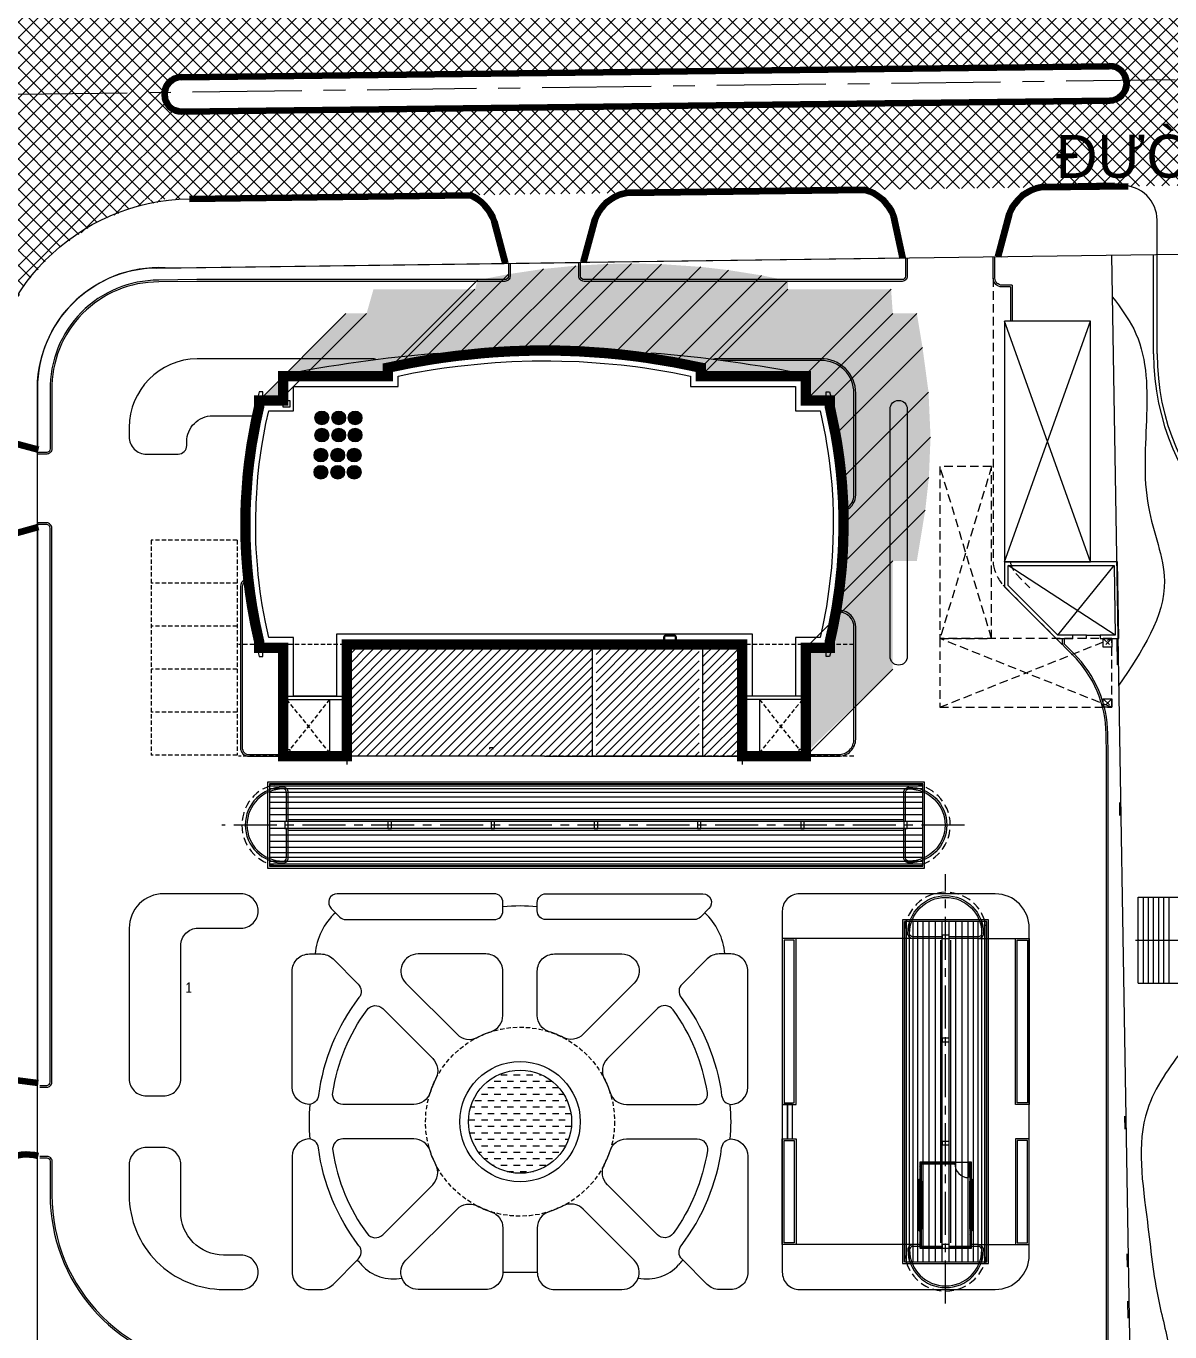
# Model space of a CAD drawing. Header units: millimetres. Extents: x 89040 to 596321, y -313033 to 2401191.
# Drawn here: x 595989.6 to 596056.1, y 1200544 to 1200620 of the extents above; entities that cross this region are included whole.
import ezdxf

# ---------------------------------------------------------------- set-up
doc = ezdxf.new("R2010")
doc.units = ezdxf.units.MM
doc.header["$MEASUREMENT"] = 0
for name, pattern in [('CENTER', [50.8, 31.75, -6.35, 6.35, -6.35]), ('CENTERX2', [4, 2.5, -0.5, 0.5, -0.5]), ('HIDDEN', [0.375, 0.25, -0.125])]:
    doc.linetypes.add(name, pattern=pattern)
doc.layers.get('0').update_dxf_attribs({"color": 251, "lineweight": 9})
for name, color, linetype, lineweight in [('1', 8, 'Continuous', 13), ('4 duong di', 11, 'Continuous', 9), ('7', 7, 'Continuous', 9), ('BONGDO', 251, 'Continuous', 9), ('CONGTRINH', 7, 'Continuous', 20), ('CONGTRINH2', 30, 'Continuous', 18), ('COT', 7, 'Continuous', 9), ('DOOR', 9, 'Continuous', 9), ('FURNITURE', 9, 'Continuous', 13), ('HATCH', 8, 'Continuous', 5), ('htuong', 9, 'Continuous', 9), ('KICHTHUOC', 2, 'Continuous', 18), ('KY HIEU', 9, 'Continuous', 9), ('KYHIEU', 1, 'Continuous', 9), ('LAYER1', 1, 'Continuous', 13), ('LEDUONG', 6, 'Continuous', 20), ('LONGDUONG', 4, 'Continuous', 90), ('MANH', 8, 'Continuous', 9), ('N-THAY', 6, 'Continuous', 9), ('NET MANH', 44, 'Continuous', 9), ('NETTHAY', 6, 'Continuous', 15), ('SONG', 140, 'Continuous', 15), ('tang cao', 7, 'Continuous', 5), ('TEXT', 7, 'Continuous', 25), ('THIETBI', 9, 'Continuous', 9), ('TREE', 114, 'Continuous', 13), ('truc', 8, 'CENTER', 9), ('TRUCG', 8, 'HIDDEN', 9), ('tuong1', 2, 'Continuous', 15), ('vachngan', 3, 'Continuous', 9)]:
    doc.layers.add(name, color=color, linetype=linetype, lineweight=lineweight)
doc.layers.add('DUONG NOI BO CONG TRINH', color=7, linetype='Continuous', lineweight=20, true_color=0x5e5e5e)
doc.styles.add('FRANKO', font='VFRANKO.TTF')
doc.styles.add('K-THUOC', font='VHELVCN.TTF')
doc.styles.add('THAO', font='VHELVCN.TTF')
doc.styles.add('VN', font='VHELVCN.TTF')
doc.dimstyles.new('HOA75', dxfattribs={"dimscale": 0, "dimtxt": 450, "dimasz": 120, "dimexe": 150, "dimexo": 0, "dimgap": 50, "dimtad": 1, "dimdec": 0, "dimrnd": 0.001, "dimzin": 13, "dimdsep": 46, "dimtxsty": 'VN', "dimblk": 'TICKA', "dimcen": 0.09, "dimclrd": 9, "dimclre": 9, "dimclrt": 7, "dimadec": 0, "dimazin": 0, "dimtfac": 1, "dimtdec": 0, "dimtix": 1, "dimtmove": 2, "dimatfit": 3, "dimldrblk": 'PL1', "dimfxl": 1, "dimtolj": 1, "dimtzin": 13, "dimarcsym": 0})
doc.dimstyles.new('SK100-M', dxfattribs={"dimscale": 100, "dimtxt": 3.6, "dimasz": 1.5, "dimexe": 3, "dimexo": 2, "dimgap": 0.5, "dimtad": 1, "dimdec": 0, "dimtxsty": 'THAO', "dimblk": 'ARCHTICK', "dimcen": 0.091, "dimdle": 3, "dimclrd": 256, "dimclre": 256, "dimclrt": 9, "dimadec": 0, "dimazin": 0, "dimtfac": 1, "dimtdec": 0, "dimtmove": 2, "dimatfit": 3, "dimfxl": 55, "dimfxlon": 1, "dimlwe": -1, "dimarcsym": 0})
pattern_1 = [(45, (27179.217, -3.7959), (-0.44194173824, 0.44194173824), []), (135, (27179.217, -3.7959), (-0.44194173824, -0.44194173824), [])]

# ---------------------------------------------------------------- blocks, each defined once
blk = doc.blocks.new('_ARCHTICK')
at = {"color": 0, "linetype": 'ByBlock', "const_width": 0.15}
blk.add_lwpolyline([(-0.5, -0.5), (0.5, 0.5)], dxfattribs=at)
blk = doc.blocks.new('PL')
at = {"layer": '1', "ltscale": 100}
blk.add_line((4.0299, 0), (-6.6714, 0), dxfattribs=at)
at = {"layer": '1', "ltscale": 100, "const_width": 1.6}
blk.add_lwpolyline([(0, 0), (-2.5668, -8.5083)], dxfattribs=at)
blk = doc.blocks.new('PL1')
at = {"layer": '4 duong di', "ltscale": 100, "xscale": 0.25, "yscale": 0.25, "zscale": 0.25}
blk.add_blockref('PL', (0, 0), dxfattribs=at)
blk = doc.blocks.new('TICKA')
at = {"color": 0}
for p, q in [((0, 2.5), (0, -2.5)), ((-2.5, 0), (2.5, 0))]:
    blk.add_line(p, q, dxfattribs=at)
at = {"color": 0, "const_width": 0.5}
blk.add_lwpolyline([(-0.70711, -0.70711), (0.70711, 0.70711)], dxfattribs=at)
at = {"color": 0, "const_width": 0.25}
for points in [[(0.58211, 0.70711, 1), (0.83211, 0.70711, 1)], [(-0.83211, -0.70711, 1), (-0.58211, -0.70711, 1)]]:
    blk.add_lwpolyline(points, format="xyb", close=True, dxfattribs=at)

msp = doc.modelspace()

# ---------------------------------------------------------------- hatches: boundary and pattern name
at = {"layer": 'BONGDO'}
h = msp.add_hatch(dxfattribs=at)
h.set_pattern_fill('ANSI35', color=256, style=0)
h.set_pattern_definition([(45, (594650.35277, 1198136.11867), (-0.176776695, 0.176776695), []), (45, (594650.52954, 1198136.11867), (-0.176776695, 0.176776695), [0.3125, -0.0625, 0, -0.0625])])
h.paths.add_polyline_path([(596003.17, 1200598.216), (596008.227, 1200603.274), (596009.427, 1200603.274), (596009.827, 1200604.674), (596015.727, 1200604.674), (596015.881, 1200605.205), (596017.679, 1200605.556), (596019.715, 1200605.861), (596021.594, 1200606.048), (596023.448, 1200606.151), (596024.827, 1200606.174), (596026.574, 1200606.138), (596028.855, 1200605.98), (596030.471, 1200605.791), (596032.397, 1200605.485), (596033.927, 1200605.174), (596033.927, 1200604.674), (596039.927, 1200604.674), (596040.027, 1200603.274), (596041.427, 1200603.274), (596041.758, 1200601.284), (596042.106, 1200598.691), (596042.223, 1200596.074), (596042.127, 1200593.735), (596041.915, 1200591.825), (596041.427, 1200588.874), (596040.027, 1200588.874), (596040.027, 1200582.574), (596034.77, 1200577.516), (596035.17, 1200584.016), (596036.37, 1200584.016), (596037.37, 1200591.016), (596036.809, 1200595.576), (596036.153, 1200598.216), (596034.97, 1200598.216), (596034.77, 1200599.616), (596028.87, 1200599.616), (596028.967, 1200600.097), (596020.145, 1200601.115), (596016.204, 1200600.964), (596010.826, 1200600.151), (596010.826, 1200599.616), (596004.77, 1200599.616), (596004.37, 1200598.216)])
at = {"layer": 'DUONG NOI BO CONG TRINH'}
h = msp.add_hatch(dxfattribs=at)
h.set_pattern_fill('NET', color=256, scale=5, angle=45, style=0)
h.set_pattern_definition(pattern_1)
h.paths.add_polyline_path([(595998.656, 1200617.011), (596052.618, 1200617.66, -1.001506), (596052.642, 1200615.66), (595998.68, 1200615.011, -1.001506)], flags=16)
h.paths.add_polyline_path([(596078.616, 1200618.011), (596120.713, 1200618.581, -1), (596120.74, 1200616.581), (596078.643, 1200616.011, -1)], flags=16)
h.paths.add_polyline_path([(596146.925, 1200618.935), (596194.751, 1200619.582, -1), (596194.778, 1200617.582), (596146.952, 1200616.935, -1)], flags=16)
edge = h.paths.add_edge_path()
edge.add_line((595975.366, 1200621.615), (595814.219, 1200619.436))
edge.add_line((595814.219, 1200619.436), (595814.219, 1200614.44))
edge.add_line((595814.219, 1200614.44), (595970.654, 1200616.632))
edge.add_arc((595970.669, 1200615.632), 1, -89.2251, 90.83071, ccw=False)
edge.add_line((595970.683, 1200614.632), (595814.219, 1200612.44))
edge.add_line((595814.219, 1200612.44), (595814.219, 1200607.435))
edge.add_line((595814.219, 1200607.435), (595974.19, 1200609.598))
edge.add_arc((595974.285, 1200602.599), 7, 0, 90.7749, ccw=False)
edge.add_line((595981.285, 1200602.599), (595981.285, 1200568.116))
edge.add_line((595981.285, 1200568.116), (595987.285, 1200568.116))
edge.add_line((595987.285, 1200568.116), (595987.285, 1200602.869))
edge.add_arc((595994.285, 1200602.869), 7, 90.7749, 180, ccw=False)
edge.add_line((595994.19, 1200609.869), (596214.85, 1200612.853))
edge.add_arc((596214.958, 1200604.854), 8, 0.7749, 90.7749, ccw=False)
edge.add_line((596222.957, 1200604.962), (596223.122, 1200592.784))
edge.add_line((596223.122, 1200592.784), (596232.209, 1200584.085))
edge.add_line((596232.209, 1200584.085), (596230.713, 1200568.116))
edge.add_line((596230.713, 1200568.116), (596235.734, 1200568.116))
edge.add_line((596235.734, 1200568.116), (596236.802, 1200579.51))
edge.add_arc((596237.798, 1200579.417), 1, -5.35326, 174.64674, ccw=False)
edge.add_line((596238.793, 1200579.323), (596237.743, 1200568.116))
edge.add_line((596237.743, 1200568.116), (596242.765, 1200568.116))
edge.add_line((596242.765, 1200568.116), (596246.715, 1200610.264))
edge.add_line((596246.715, 1200610.264), (596249.386, 1200635.205))
edge.add_arc((596209.613, 1200639.465), 40, 353.8867, 369.97261)
edge.add_line((596249.009, 1200646.392), (596246.001, 1200663.499))
edge.add_line((596246.001, 1200663.499), (596243.075, 1200681.546))
edge.add_line((596243.075, 1200681.546), (596240.952, 1200693.979))
edge.add_line((596240.952, 1200693.979), (596234.861, 1200727.436))
edge.add_line((596234.861, 1200727.436), (596233.108, 1200738.302))
edge.add_line((596233.108, 1200738.302), (596228.044, 1200738.302))
edge.add_line((596228.044, 1200738.302), (596229.933, 1200726.59))
edge.add_line((596229.933, 1200726.59), (596240.651, 1200667.717))
edge.add_arc((596239.627, 1200667.759), 1.025, 202.99818, 357.63741, ccw=False)
edge.add_line((596238.684, 1200667.359), (596227.962, 1200726.252))
edge.add_line((596227.962, 1200726.252), (596226.018, 1200738.302))
edge.add_line((596226.018, 1200738.302), (596220.953, 1200738.302))
edge.add_line((596220.953, 1200738.302), (596223.034, 1200725.406))
edge.add_line((596223.034, 1200725.406), (596234.527, 1200662.272))
edge.add_line((596234.527, 1200662.272), (596222.347, 1200650.092))
edge.add_line((596222.347, 1200650.092), (596222.578, 1200632.96))
edge.add_arc((596214.579, 1200632.851), 8, -89.2251, 0.7749, ccw=False)
edge.add_line((596214.687, 1200624.852), (596214.35, 1200624.848))
edge.add_arc((596214.269, 1200630.847), 6, 180.7749, 270.7749, ccw=False)
edge.add_line((596208.269, 1200630.766), (596207.34, 1200699.451))
edge.add_line((596207.34, 1200699.451), (596201.599, 1200738.302))
edge.add_line((596201.599, 1200738.302), (596196.544, 1200738.302))
edge.add_line((596196.544, 1200738.302), (596202.248, 1200699.71))
edge.add_arc((596192.355, 1200698.248), 10, 0.7749, 8.40676, ccw=False)
edge.add_line((596202.354, 1200698.383), (596203.243, 1200632.698))
edge.add_arc((596195.244, 1200632.59), 8, -89.39342, 0.7749, ccw=False)
edge.add_line((596195.328, 1200624.59), (596062.072, 1200622.984))
edge.add_line((596062.072, 1200622.984), (595993.4, 1200621.859))
edge.add_arc((595993.285, 1200627.858), 6, 180, 271.10139, ccw=False)
edge.add_line((595987.285, 1200627.858), (595987.285, 1200690.09))
edge.add_arc((595993.285, 1200690.09), 6, 171.2562, 180, ccw=False)
edge.add_line((595987.354, 1200691.002), (595994.629, 1200738.302))
edge.add_line((595994.629, 1200738.302), (595988.559, 1200738.302))
edge.add_line((595988.559, 1200738.302), (595981.354, 1200691.461))
edge.add_arc((595987.285, 1200690.549), 6, 171.2562, 180)
edge.add_line((595981.285, 1200690.549), (595981.285, 1200627.615))
edge.add_arc((595975.285, 1200627.615), 6, 270.7749, 360, ccw=False)
h = msp.add_hatch(dxfattribs=at)
h.set_pattern_fill('NET', color=256, scale=5, angle=45, style=0)
h.set_pattern_definition(pattern_1)
h.paths.add_polyline_path([(595987.285, 1200598.688), (595987.993, 1200601.999), (595989.56, 1200604.967), (595991.385, 1200606.97), (595993.736, 1200608.577), (595995.844, 1200609.433), (595998.003, 1200609.868), (595991.667, 1200609.877), (595987.321, 1200606.157)])
at = {"layer": 'HATCH'}
h = msp.add_hatch(dxfattribs=at)
h.set_pattern_fill('ANSI31', color=256, scale=3, style=0)
h.set_pattern_definition([(45, (595935.75825, 1200792.3514), (-0.26516504, 0.26516504), [])])
h.paths.add_polyline_path([(596010.77, 1200584.016), (596008.27, 1200584.016), (596008.27, 1200577.516), (596010.77, 1200577.516)])
h.paths.add_polyline_path([(596016.77, 1200584.016), (596010.77, 1200584.016), (596010.77, 1200577.516), (596016.77, 1200577.516)])
h.paths.add_polyline_path([(596022.57, 1200583.816), (596022.57, 1200584.016), (596016.77, 1200584.016), (596016.77, 1200577.516), (596019.77, 1200577.516), (596022.57, 1200577.516), (596022.57, 1200577.916)])
h.paths.add_polyline_path([(596028.77, 1200584.016), (596022.77, 1200584.016), (596022.77, 1200577.516), (596028.77, 1200577.516)])
h.paths.add_polyline_path([(596031.27, 1200584.016), (596028.97, 1200584.016), (596028.97, 1200583.816), (596028.97, 1200577.916), (596028.97, 1200577.516), (596031.27, 1200577.516)])
at = {"layer": 'htuong'}
h = msp.add_hatch(dxfattribs=at)
h.set_pattern_fill('ANSI31', color=256, scale=0.5, style=0)
h.set_pattern_definition([(45, (595705.165806, 1200855.042024), (-0.044194174, 0.044194174), [])])
h.paths.add_polyline_path([(596044.601, 1200553.912), (596044.433, 1200553.912), (596044.433, 1200553.812), (596044.501, 1200553.812), (596044.501, 1200552.812), (596044.601, 1200552.812)])
h.paths.add_polyline_path([(596044.601, 1200550.012), (596044.501, 1200550.012), (596044.501, 1200549.012), (596043.301, 1200549.012), (596043.301, 1200548.912), (596044.601, 1200548.912)])
h.paths.add_polyline_path([(596042.901, 1200549.012), (596041.701, 1200549.012), (596041.701, 1200550.012), (596041.601, 1200550.012), (596041.601, 1200548.912), (596042.901, 1200548.912)])
h.paths.add_polyline_path([(596043.633, 1200553.912), (596041.601, 1200553.912), (596041.601, 1200552.812), (596041.701, 1200552.812), (596041.701, 1200553.812), (596043.633, 1200553.812)])
at = {"layer": 'SONG'}
h = msp.add_hatch(dxfattribs=at)
h.set_pattern_fill('DASH', color=256, scale=3, style=0)
h.set_pattern_definition([(0, (594650.35277, 1198136.11867), (0.375, 0.375), [0.375, -0.375])])
edge = h.paths.add_edge_path()
edge.add_arc((596018.351, 1200556.264), 3, 0, 360)
at = {"layer": 'tang cao'}
h = msp.add_hatch(color=256, dxfattribs=at)
edge = h.paths.add_edge_path()
edge.add_arc((596006.822, 1200597.191), 0.399, 0, 360)
h = msp.add_hatch(color=256, dxfattribs=at)
edge = h.paths.add_edge_path()
edge.add_arc((596007.803, 1200597.191), 0.399, 0, 360)
h = msp.add_hatch(color=256, dxfattribs=at)
edge = h.paths.add_edge_path()
edge.add_arc((596008.756, 1200597.191), 0.399, 0, 360)
h = msp.add_hatch(color=256, dxfattribs=at)
edge = h.paths.add_edge_path()
edge.add_arc((596006.822, 1200596.195), 0.399, 0, 360)
h = msp.add_hatch(color=256, dxfattribs=at)
edge = h.paths.add_edge_path()
edge.add_arc((596007.803, 1200596.195), 0.399, 0, 360)
h = msp.add_hatch(color=256, dxfattribs=at)
edge = h.paths.add_edge_path()
edge.add_arc((596008.756, 1200596.195), 0.399, 0, 360)
h = msp.add_hatch(color=256, dxfattribs=at)
edge = h.paths.add_edge_path()
edge.add_arc((596006.77, 1200595.032), 0.399, 0, 360)
h = msp.add_hatch(color=256, dxfattribs=at)
edge = h.paths.add_edge_path()
edge.add_arc((596007.751, 1200595.032), 0.399, 0, 360)
h = msp.add_hatch(color=256, dxfattribs=at)
edge = h.paths.add_edge_path()
edge.add_arc((596008.704, 1200595.032), 0.399, 0, 360)
h = msp.add_hatch(color=256, dxfattribs=at)
edge = h.paths.add_edge_path()
edge.add_arc((596006.77, 1200594.037), 0.399, 0, 360)
h = msp.add_hatch(color=256, dxfattribs=at)
edge = h.paths.add_edge_path()
edge.add_arc((596007.751, 1200594.037), 0.399, 0, 360)
h = msp.add_hatch(color=256, dxfattribs=at)
edge = h.paths.add_edge_path()
edge.add_arc((596008.704, 1200594.037), 0.399, 0, 360)

# ---------------------------------------------------------------- linework, layer by layer
at = {"layer": '7'}
for p, q in [((596016.57, 1200578.016), (596016.57, 1200577.936)), ((596016.77, 1200578.016), (596016.57, 1200578.016)), ((596016.77, 1200578.016), (596016.77, 1200577.936))]:
    msp.add_line(p, q, dxfattribs=at)
at = {"layer": 'BONGDO'}
for p, q in [((596014.658, 1200600.803), (596019.715, 1200605.861)), ((596016.536, 1200600.99), (596021.594, 1200606.048)), ((596018.39, 1200601.094), (596023.448, 1200606.151)), ((596019.77, 1200601.116), (596024.827, 1200606.174)), ((596021.516, 1200601.08), (596026.574, 1200606.138)), ((596023.797, 1200600.922), (596028.855, 1200605.98)), ((596025.414, 1200600.734), (596030.471, 1200605.791)), ((596010.823, 1200600.148), (596015.881, 1200605.205)), ((596012.622, 1200600.498), (596017.679, 1200605.556)), ((596027.34, 1200600.427), (596032.397, 1200605.485)), ((596028.87, 1200600.116), (596033.927, 1200605.174)), ((596010.67, 1200599.616), (596015.727, 1200604.674)), ((596028.87, 1200599.616), (596033.927, 1200604.674)), ((596034.87, 1200599.616), (596039.927, 1200604.674)), ((596003.17, 1200598.216), (596008.227, 1200603.274)), ((596004.37, 1200598.216), (596009.427, 1200603.274)), ((596034.97, 1200598.216), (596040.027, 1200603.274)), ((596036.37, 1200598.216), (596041.427, 1200603.274)), ((596036.701, 1200596.227), (596041.758, 1200601.284)), ((596037.049, 1200593.633), (596042.106, 1200598.691)), ((596037.165, 1200591.016), (596042.223, 1200596.074)), ((596037.069, 1200588.678), (596042.127, 1200593.735)), ((596036.857, 1200586.768), (596041.915, 1200591.825)), ((596034.97, 1200583.816), (596040.027, 1200588.874)), ((596034.97, 1200577.516), (596040.027, 1200582.574))]:
    msp.add_line(p, q, dxfattribs=at)
at = {"layer": 'CONGTRINH', "const_width": 0.6}
msp.add_lwpolyline([(596008.07, 1200577.516), (596004.57, 1200577.516), (596004.57, 1200583.816), (596003.17, 1200583.816), (596003.17, 1200584.216), (596002.954, 1200585.2), (596002.767, 1200586.225), (596002.647, 1200587.014), (596002.561, 1200587.704), (596002.528, 1200588.01), (596002.493, 1200588.373), (596002.439, 1200589.069), (596002.411, 1200589.554), (596002.394, 1200589.935), (596002.377, 1200590.586), (596002.375, 1200591.262), (596002.399, 1200592.234), (596002.511, 1200593.851), (596002.59, 1200594.575), (596002.739, 1200595.638), (596002.987, 1200596.993), (596003.17, 1200597.816), (596003.17, 1200598.216), (596004.57, 1200598.216), (596004.57, 1200599.616), (596010.67, 1200599.616), (596010.67, 1200600.116), (596012.038, 1200600.397), (596013.206, 1200600.599), (596013.844, 1200600.695), (596014.658, 1200600.803), (596016.204, 1200600.964), (596016.868, 1200601.016), (596017.848, 1200601.072), (596019.035, 1200601.11), (596020.145, 1200601.115), (596020.803, 1200601.104), (596021.824, 1200601.066), (596023.301, 1200600.967), (596024.293, 1200600.872), (596025.133, 1200600.772), (596025.695, 1200600.695), (596027.34, 1200600.427), (596028.87, 1200600.116), (596028.87, 1200599.616), (596034.97, 1200599.616), (596034.97, 1200598.216), (596036.37, 1200598.216), (596036.37, 1200597.816), (596036.701, 1200596.227), (596036.774, 1200595.804), (596036.845, 1200595.348), (596036.921, 1200594.804), (596036.964, 1200594.453), (596037.021, 1200593.931), (596037.071, 1200593.366), (596037.131, 1200592.439), (596037.158, 1200591.649), (596037.163, 1200590.687), (596037.125, 1200589.472), (596037.053, 1200588.449), (596036.931, 1200587.305), (596036.758, 1200586.135), (596036.529, 1200584.926), (596036.37, 1200584.216), (596036.37, 1200583.816), (596034.97, 1200583.816), (596034.97, 1200577.516), (596031.27, 1200577.516), (596031.27, 1200584.016), (596008.27, 1200584.016), (596008.27, 1200577.516), (596008.07, 1200577.516)], dxfattribs=at)
at = {"layer": 'CONGTRINH2'}
msp.add_lwpolyline([(596007.67, 1200581.016), (596005.17, 1200581.016), (596005.17, 1200584.416), (596003.74, 1200584.416), (596003.542, 1200585.318), (596003.358, 1200586.323), (596003.242, 1200587.096), (596003.157, 1200587.773), (596003.125, 1200588.071), (596003.091, 1200588.425), (596003.037, 1200589.11), (596003.01, 1200589.584), (596002.994, 1200589.956), (596002.977, 1200590.595), (596002.975, 1200591.255), (596002.999, 1200592.206), (596003.109, 1200593.797), (596003.185, 1200594.501), (596003.331, 1200595.543), (596003.575, 1200596.874), (596003.74, 1200597.616), (596005.17, 1200597.616), (596005.17, 1200599.016), (596011.27, 1200599.016), (596011.27, 1200599.627), (596012.149, 1200599.807), (596013.302, 1200600.007), (596013.929, 1200600.101), (596014.728, 1200600.208), (596016.258, 1200600.367), (596016.908, 1200600.417), (596017.875, 1200600.473), (596019.046, 1200600.51), (596020.141, 1200600.515), (596020.787, 1200600.504), (596021.793, 1200600.467), (596023.252, 1200600.369), (596024.229, 1200600.275), (596025.057, 1200600.177), (596025.606, 1200600.102), (596027.232, 1200599.837), (596028.27, 1200599.626), (596028.27, 1200599.016), (596034.37, 1200599.016), (596034.37, 1200597.616), (596035.799, 1200597.616), (596036.111, 1200596.115), (596036.182, 1200595.706), (596036.252, 1200595.26), (596036.326, 1200594.725), (596036.368, 1200594.383), (596036.424, 1200593.872), (596036.473, 1200593.32), (596036.532, 1200592.41), (596036.559, 1200591.637), (596036.563, 1200590.695), (596036.525, 1200589.503), (596036.455, 1200588.502), (596036.335, 1200587.381), (596036.166, 1200586.235), (596035.941, 1200585.047), (596035.8, 1200584.416), (596034.37, 1200584.416), (596034.37, 1200581.016), (596031.87, 1200581.016), (596031.87, 1200584.616), (596007.67, 1200584.616)], close=True, dxfattribs=at)
at = {"layer": 'COT'}
for points in [[(596004.67, 1200573.316), (596004.87, 1200573.316), (596004.87, 1200573.716), (596004.67, 1200573.716)], [(596010.67, 1200573.316), (596010.87, 1200573.316), (596010.87, 1200573.716), (596010.67, 1200573.716)], [(596016.67, 1200573.316), (596016.87, 1200573.316), (596016.87, 1200573.716), (596016.67, 1200573.716)], [(596022.67, 1200573.316), (596022.87, 1200573.316), (596022.87, 1200573.716), (596022.67, 1200573.716)], [(596028.67, 1200573.316), (596028.87, 1200573.316), (596028.87, 1200573.716), (596028.67, 1200573.716)], [(596034.67, 1200573.316), (596034.87, 1200573.316), (596034.87, 1200573.716), (596034.67, 1200573.716)], [(596040.67, 1200573.316), (596040.87, 1200573.316), (596040.87, 1200573.716), (596040.67, 1200573.716)], [(596043.301, 1200566.912), (596043.301, 1200567.112), (596042.901, 1200567.112), (596042.901, 1200566.912)], [(596043.301, 1200560.912), (596043.301, 1200561.112), (596042.901, 1200561.112), (596042.901, 1200560.912)], [(596043.301, 1200554.912), (596043.301, 1200555.112), (596042.901, 1200555.112), (596042.901, 1200554.912)], [(596043.301, 1200548.912), (596043.301, 1200549.112), (596042.901, 1200549.112), (596042.901, 1200548.912)]]:
    msp.add_lwpolyline(points, close=True, dxfattribs=at)
at = {"layer": 'DOOR'}
for p, q in [((596051.293, 1200584.566), (596050.493, 1200584.566)), ((596051.293, 1200584.566), (596052.093, 1200584.566)), ((596043.633, 1200553.912), (596044.433, 1200553.912))]:
    msp.add_line(p, q, dxfattribs=at)
for points in [[(596051.293, 1200584.366), (596051.293, 1200584.566)], [(596051.293, 1200584.366), (596051.293, 1200584.566)], [(596040.67, 1200573.816), (596004.87, 1200573.816)], [(596004.87, 1200573.216), (596040.67, 1200573.216)], [(596042.801, 1200566.812), (596042.801, 1200549.212)], [(596043.401, 1200549.212), (596043.401, 1200566.812)], [(596043.633, 1200553.812), (596043.633, 1200553.912)], [(596044.433, 1200553.812), (596044.383, 1200553.812), (596044.383, 1200553.012)], [(596044.433, 1200553.912), (596044.433, 1200553.812), (596044.433, 1200553.012)], [(596041.701, 1200552.112), (596041.601, 1200552.112)], [(596044.501, 1200552.112), (596044.601, 1200552.112)]]:
    msp.add_lwpolyline(points, dxfattribs=at)
msp.add_lwpolyline([(596043.633, 1200553.812, 0.414214), (596044.433, 1200553.012, 0.414214)], format="xyb", dxfattribs=at)
at = {"layer": 'FURNITURE', "linetype": 'Continuous'}
msp.add_lwpolyline([(596054.149, 1200566.819), (596056.833, 1200566.819)], dxfattribs=at)
at = {"layer": 'HATCH', "linetype": 'HIDDEN', "ltscale": 2}
for p, q in [((596045.77, 1200584.366), (596042.77, 1200594.366)), ((596045.77, 1200594.366), (596042.77, 1200584.366)), ((596047.941, 1200585.962), (596050.051, 1200583.852)), ((596052.77, 1200580.366), (596042.77, 1200584.366)), ((596042.77, 1200580.366), (596052.77, 1200584.366))]:
    msp.add_line(p, q, dxfattribs=at)
at = {"layer": 'KICHTHUOC'}
msp.add_lwpolyline([(595987.285, 1200599.439), (595987.285, 1200597.937, -0.410258), (595999.122, 1200609.935), (595999.732, 1200609.944)], format="xyb", dxfattribs=at)
at = {"layer": 'KYHIEU'}
for p, q in [((596051.532, 1200588.816), (596046.532, 1200602.816)), ((596046.532, 1200588.816), (596051.532, 1200602.816))]:
    msp.add_line(p, q, dxfattribs=at)
at = {"layer": 'KYHIEU', "linetype": 'HIDDEN', "ltscale": 2}
for p, q in [((596052.27, 1200584.366), (596052.77, 1200583.866)), ((596052.77, 1200584.366), (596052.27, 1200583.866)), ((596052.27, 1200580.866), (596052.77, 1200580.366)), ((596052.77, 1200580.866), (596052.27, 1200580.366))]:
    msp.add_line(p, q, dxfattribs=at)
at = {"layer": 'KYHIEU'}
msp.add_lwpolyline([(596046.532, 1200588.816), (596051.532, 1200588.816), (596051.532, 1200602.816), (596046.532, 1200602.816)], close=True, dxfattribs=at)
at = {"layer": 'KYHIEU', "linetype": 'HIDDEN', "ltscale": 2}
for points in [[(596042.77, 1200584.366), (596045.77, 1200584.366), (596045.77, 1200594.366), (596042.77, 1200594.366)], [(596042.77, 1200580.366), (596052.77, 1200580.366), (596052.77, 1200584.366), (596042.77, 1200584.366)], [(596052.27, 1200584.366), (596052.77, 1200584.366), (596052.77, 1200583.866), (596052.27, 1200583.866)], [(596052.27, 1200580.866), (596052.77, 1200580.866), (596052.77, 1200580.366), (596052.27, 1200580.366)]]:
    msp.add_lwpolyline(points, close=True, dxfattribs=at)
at = {"layer": 'LAYER1', "const_width": 0.06}
msp.add_lwpolyline([(596054.299, 1200566.789, 1), (596054.299, 1200566.849, 1)], format="xyb", close=True, dxfattribs=at)
at = {"layer": 'LEDUONG'}
for p, q in [((596022.031, 1200606.245), (596040.611, 1200606.496)), ((595997.19, 1200605.909), (596021.77, 1200606.237)), ((595990.285, 1200598.91), (595990.285, 1200595.36)), ((595990.285, 1200591.091), (595990.285, 1200558.528)), ((596017.351, 1200547.507), (596019.351, 1200547.507))]:
    msp.add_line(p, q, dxfattribs=at)
for points in [[(596106.312, 1200453.468), (595995.756, 1200478.202, -0.351122), (595990.285, 1200485.034), (595990.285, 1200598.571, -0.456926), (595998.101, 1200605.921), (596053.876, 1200606.676), (596123.522, 1200607.618), (596127.967, 1200602.716), (596119.965, 1200531.004), (596111.746, 1200457.346), (596106.312, 1200453.468)], [(596009.964, 1200600.597, 0.100348), (596009.77, 1200600.636), (595999.566, 1200600.636, 0.410258), (595995.62, 1200596.636), (595995.62, 1200596.091, 0.414214), (595996.62, 1200595.091), (595998.47, 1200595.091, 0.414214), (595998.97, 1200595.591), (595998.97, 1200595.816, -0.414214), (596000.47, 1200597.316), (596002.846, 1200597.316)], [(595997.62, 1200557.764, 0.414214), (595998.62, 1200558.764), (595998.62, 1200566.516, -0.414214), (595999.62, 1200567.516), (596002.12, 1200567.516, 0.414214), (596003.12, 1200568.516), (596003.12, 1200568.516, 0.414214), (596002.12, 1200569.516), (595997.62, 1200569.516, 0.414214), (595995.62, 1200567.516), (595995.62, 1200558.764, 0.414214), (595996.62, 1200557.764), (595997.62, 1200557.764)], [(596047.957, 1200548.507), (596047.957, 1200567.516, 0.417749), (596045.991, 1200569.516), (596034.601, 1200569.516, 0.414214), (596033.601, 1200568.516), (596033.601, 1200547.507, 0.414214), (596034.601, 1200546.507), (596045.991, 1200546.507, 0.417749), (596047.957, 1200548.507), (596047.957, 1200548.816)], [(596008.983, 1200563.478, 0.132542), (596006.626, 1200557.787, -0.360946), (596006.07, 1200557.266, -0.395719), (596005.101, 1200558.264), (596005.101, 1200565.021, -0.414214), (596006.101, 1200566.021), (596006.765, 1200566.021, -0.198912), (596007.473, 1200565.728), (596008.932, 1200564.269, -0.376872), (596008.983, 1200563.478)], [(596027.718, 1200563.478, -0.132542), (596030.075, 1200557.787, 0.360946), (596030.632, 1200557.266, 0.395719), (596031.601, 1200558.264), (596031.601, 1200565.021, 0.414214), (596030.601, 1200566.021), (596029.936, 1200566.021, 0.198912), (596029.229, 1200565.728), (596027.769, 1200564.269, 0.376872), (596027.718, 1200563.478)], [(596008.983, 1200549.051, -0.132542), (596006.626, 1200554.742, 0.360946), (596006.07, 1200555.263, 0.395719), (596005.101, 1200554.264), (596005.101, 1200547.507, 0.414214), (596006.101, 1200546.507), (596006.765, 1200546.507, 0.198912), (596007.473, 1200546.8), (596008.932, 1200548.26, 0.376872), (596008.983, 1200549.051)], [(596027.718, 1200549.051, 0.132542), (596030.075, 1200554.742, -0.360946), (596030.632, 1200555.263, -0.395719), (596031.601, 1200554.264), (596031.601, 1200547.507, -0.414214), (596030.601, 1200546.507), (596029.936, 1200546.507, -0.198912), (596029.229, 1200546.8), (596027.769, 1200548.26, -0.376872), (596027.718, 1200549.051)], [(595996.62, 1200554.764, 0.414214), (595995.62, 1200553.764), (595995.62, 1200552.007, 0.414214), (596001.12, 1200546.507), (596002.12, 1200546.507, 0.414214), (596003.12, 1200547.507, 0.414214), (596002.12, 1200548.507), (596001.101, 1200548.507, -0.415791), (595998.62, 1200551.007), (595998.62, 1200553.764, 0.414214), (595997.62, 1200554.764), (595996.62, 1200554.764)]]:
    msp.add_lwpolyline(points, format="xyb", dxfattribs=at)
msp.add_lwpolyline([(596053.941, 1200535.509), (596052.767, 1200606.661)], dxfattribs=at)
for points in [[(596040.87, 1200583.316, -1), (596039.87, 1200583.316), (596039.87, 1200597.711, -1), (596040.87, 1200597.711)], [(596017.351, 1200569.016, 0.414214), (596016.851, 1200569.516), (596007.72, 1200569.516, 0.668179), (596007.367, 1200568.663), (596007.862, 1200568.168, 0.198912), (596008.215, 1200568.021), (596016.851, 1200568.021, 0.414214), (596017.351, 1200568.521)], [(596019.351, 1200569.016, -0.414214), (596019.851, 1200569.516), (596028.981, 1200569.516, -0.668179), (596029.335, 1200568.663), (596028.84, 1200568.168, -0.198912), (596028.486, 1200568.021), (596019.851, 1200568.021, -0.414214), (596019.351, 1200568.521)], [(596017.351, 1200565.021, 0.414214), (596016.351, 1200566.021), (596012.422, 1200566.021, 0.668179), (596011.715, 1200564.314), (596014.685, 1200561.345, 0.325305), (596015.847, 1200561.161, -0.039987), (596016.658, 1200561.498, 0.325305), (596017.351, 1200562.449)], [(596019.351, 1200565.021, -0.414214), (596020.351, 1200566.021), (596024.279, 1200566.021, -0.668179), (596024.986, 1200564.314), (596022.017, 1200561.345, -0.325305), (596020.855, 1200561.161, 0.039987), (596020.043, 1200561.498, -0.325305), (596019.351, 1200562.449)], [(596013.118, 1200557.957, -0.325305), (596012.166, 1200557.264), (596008.051, 1200557.264, -0.460108), (596007.458, 1200557.956, -0.119861), (596009.452, 1200562.77, -0.460108), (596010.361, 1200562.84), (596013.27, 1200559.93, -0.325305), (596013.454, 1200558.768, 0.039987)], [(596023.584, 1200557.957, 0.325305), (596024.535, 1200557.264), (596028.65, 1200557.264, 0.460108), (596029.243, 1200557.956, 0.119861), (596027.249, 1200562.77, 0.460108), (596026.341, 1200562.84), (596023.431, 1200559.93, 0.325305), (596023.248, 1200558.768, -0.039987)], [(596013.118, 1200554.572, 0.325305), (596012.166, 1200555.264), (596008.051, 1200555.264, 0.460108), (596007.458, 1200554.572, 0.119861), (596009.452, 1200549.759, 0.460108), (596010.361, 1200549.689), (596013.27, 1200552.598, 0.325305), (596013.454, 1200553.761, -0.039987)], [(596023.584, 1200554.572, -0.325305), (596024.535, 1200555.264), (596028.65, 1200555.264, -0.460108), (596029.243, 1200554.572, -0.119861), (596027.249, 1200549.759, -0.460108), (596026.341, 1200549.689), (596023.431, 1200552.598, -0.325305), (596023.248, 1200553.761, 0.039987)], [(596017.351, 1200547.507, -0.414214), (596016.351, 1200546.507), (596012.422, 1200546.507, -0.668179), (596011.715, 1200548.215), (596014.685, 1200551.184, -0.325305), (596015.847, 1200551.367, 0.039987), (596016.658, 1200551.031, -0.325305), (596017.351, 1200550.08)], [(596019.351, 1200547.507, 0.414214), (596020.351, 1200546.507), (596024.279, 1200546.507, 0.668179), (596024.986, 1200548.215), (596022.017, 1200551.184, 0.325305), (596020.855, 1200551.367, -0.039987), (596020.043, 1200551.031, 0.325305), (596019.351, 1200550.08)]]:
    msp.add_lwpolyline(points, format="xyb", close=True, dxfattribs=at)
for radius in [3.5, 3]:
    msp.add_circle((596018.351, 1200556.264), radius, dxfattribs=at)
for centre, radius, start, end in [((595997.285, 1200598.91), 7, 90.7749, 180), ((596018.35, 1200556.542), 12.268, 85.32002, 94.67998), ((596010.129, 1200565.686), 3.712, 132.6624, 174.81395), ((596026.572, 1200565.686), 3.712, 5.18605, 47.3376), ((596018.351, 1200556.264), 12.268, 175.29105, 184.70895), ((596018.351, 1200556.264), 12.268, 355.29105, 4.70895), ((596018.351, 1200556.264), 12.423, 220.36768, 222.05637), ((596010.983, 1200549.617), 2.5, 222.05637, 281.50936), ((596025.718, 1200549.617), 2.5, 258.49064, 317.94363), ((596018.351, 1200556.264), 12.423, 317.94363, 319.63232)]:
    msp.add_arc(centre, radius, start, end, dxfattribs=at)
at = {"layer": 'LONGDUONG'}
for p, q in [((595998.653, 1200617.011), (596052.618, 1200617.66)), ((595998.68, 1200615.011), (596052.645, 1200615.66)), ((596024.609, 1200610.28), (596038.377, 1200610.466)), ((596048.689, 1200610.606), (596053.722, 1200610.674)), ((595999.122, 1200609.935), (596015.463, 1200610.156))]:
    msp.add_line(p, q, dxfattribs=at)
for points in [[(596040.612, 1200606.492), (596040.094, 1200608.915, 0.237438), (596038.377, 1200610.466), (596024.609, 1200610.28, 0.274263), (596022.695, 1200608.725), (596022.029, 1200606.24)], [(596052.924, 1200610.694), (596048.689, 1200610.606, 0.271012), (596046.795, 1200609.051), (596046.129, 1200606.566)], [(595987.285, 1200598.06, 0.318733), (595988.867, 1200595.74), (595990.32, 1200595.35)], [(595990.32, 1200590.833), (595988.867, 1200590.443, 0.221474), (595987.285, 1200588.753), (595987.285, 1200560.91, 0.236903), (595988.957, 1200558.704), (595990.32, 1200558.523)]]:
    msp.add_lwpolyline(points, format="xyb", dxfattribs=at)
msp.add_lwpolyline([(596017.512, 1200606.18), (596016.863, 1200608.601)], dxfattribs=at)
for centre, radius, start, end in [((596052.632, 1200616.66), 1, 270.7749, 90.7749), ((595998.666, 1200616.011), 1, 90.7749, 270.7749), ((596014.327, 1200607.726), 2.683, 19.03862, 66.50844), ((595989.676, 1200551.782), 2.565, 75.44699, 158.79513)]:
    msp.add_arc(centre, radius, start, end, dxfattribs=at)
at = {"layer": 'N-THAY', "color": 9}
for p, q in [((596041.77, 1200575.916), (596003.77, 1200575.916)), ((596041.77, 1200575.884), (596003.77, 1200575.884)), ((596041.77, 1200575.786), (596003.77, 1200575.786)), ((596041.77, 1200575.627), (596003.77, 1200575.627)), ((596041.77, 1200575.41), (596003.77, 1200575.41)), ((596041.77, 1200575.142), (596003.77, 1200575.142)), ((596041.77, 1200574.829), (596003.77, 1200574.829)), ((596041.77, 1200574.48), (596003.77, 1200574.48)), ((596041.77, 1200574.105), (596003.77, 1200574.105)), ((596041.77, 1200573.714), (596003.77, 1200573.714)), ((596041.77, 1200573.318), (596003.77, 1200573.318)), ((596041.77, 1200572.927), (596003.77, 1200572.927)), ((596041.77, 1200572.552), (596003.77, 1200572.552)), ((596041.77, 1200572.204), (596003.77, 1200572.204)), ((596041.77, 1200571.891), (596003.77, 1200571.891)), ((596041.77, 1200571.622), (596003.77, 1200571.622)), ((596041.77, 1200571.405), (596003.77, 1200571.405)), ((596041.77, 1200571.246), (596003.77, 1200571.246)), ((596041.77, 1200571.149), (596003.77, 1200571.149)), ((596041.77, 1200571.116), (596003.77, 1200571.116)), ((596040.701, 1200548.112), (596040.701, 1200567.912)), ((596040.733, 1200548.112), (596040.733, 1200567.912)), ((596040.831, 1200548.112), (596040.831, 1200567.912)), ((596040.99, 1200548.112), (596040.99, 1200567.912)), ((596041.207, 1200548.112), (596041.207, 1200567.912)), ((596041.475, 1200548.112), (596041.475, 1200567.912)), ((596041.788, 1200548.112), (596041.788, 1200567.912)), ((596042.137, 1200548.112), (596042.137, 1200567.912)), ((596042.512, 1200548.112), (596042.512, 1200567.912)), ((596042.903, 1200548.112), (596042.903, 1200567.912)), ((596043.299, 1200548.112), (596043.299, 1200567.912)), ((596043.69, 1200548.112), (596043.69, 1200567.912)), ((596044.065, 1200548.112), (596044.065, 1200567.912)), ((596044.414, 1200548.112), (596044.414, 1200567.912)), ((596044.726, 1200548.112), (596044.726, 1200567.912)), ((596044.995, 1200548.112), (596044.995, 1200567.912)), ((596045.212, 1200548.112), (596045.212, 1200567.912)), ((596045.371, 1200548.112), (596045.371, 1200567.912)), ((596045.468, 1200548.112), (596045.468, 1200567.912)), ((596045.501, 1200548.112), (596045.501, 1200567.912))]:
    msp.add_line(p, q, dxfattribs=at)
at = {"layer": 'N-THAY', "linetype": 'HIDDEN', "ltscale": 2}
for points in [[(596045.87, 1200605.316), (596045.87, 1200588.682, 0.133758), (596046.44, 1200587.463), (596047.294, 1200586.609)], [(596046.87, 1200588.816), (596046.87, 1200588.779, 0.115621), (596047.18, 1200588.137), (596048.001, 1200587.316)]]:
    msp.add_lwpolyline(points, format="xyb", dxfattribs=at)
at = {"layer": 'N-THAY', "color": 7}
for points in [[(596037.359, 1200591.844, 0.271411), (596037.87, 1200592.716), (596037.87, 1200598.636, 0.417867), (596035.84, 1200600.636), (596029.77, 1200600.636, 0.100348), (596029.575, 1200600.597)], [(596037.355, 1200591.959, 0.255662), (596037.77, 1200592.716), (596037.77, 1200598.636, 0.417953), (596035.84, 1200600.536), (596030.041, 1200600.536)], [(596002.344, 1200587.802, 0.27037), (596002.09, 1200587.367), (596002.09, 1200578.016, 0.414214), (596002.59, 1200577.516), (596004.57, 1200577.516)], [(596002.356, 1200587.692, 0.241148), (596002.19, 1200587.367), (596002.19, 1200578.016, 0.414214), (596002.59, 1200577.616), (596004.57, 1200577.616)], [(596034.97, 1200577.516), (596036.87, 1200577.516, 0.414214), (596037.87, 1200578.516), (596037.87, 1200585.016, 0.39227), (596036.945, 1200586.014, 0.39227)], [(596034.97, 1200577.616), (596036.87, 1200577.616, 0.414214), (596037.77, 1200578.516), (596037.77, 1200585.016, 0.39535), (596036.928, 1200585.915, 0.39535)]]:
    msp.add_lwpolyline(points, format="xyb", dxfattribs=at)
at = {"layer": 'N-THAY'}
for points in [[(596004.87, 1200573.716), (596004.87, 1200575.416, 0.414214), (596004.57, 1200575.716), (596004.57, 1200575.716, 1), (596004.57, 1200571.316), (596004.57, 1200571.316, 0.414214), (596004.87, 1200571.616), (596004.87, 1200573.316)], [(596004.77, 1200573.716), (596004.77, 1200575.416, 0.414214), (596004.57, 1200575.616, 1), (596004.57, 1200571.416, 0.414214), (596004.77, 1200571.616), (596004.77, 1200573.316)], [(596040.67, 1200573.716), (596040.67, 1200575.416, -0.414214), (596040.97, 1200575.716), (596040.97, 1200575.716, -1), (596040.97, 1200571.316), (596040.97, 1200571.316, -0.414214), (596040.67, 1200571.616), (596040.67, 1200573.316)], [(596040.77, 1200573.716), (596040.77, 1200575.416, -0.414214), (596040.97, 1200575.616, -1), (596040.97, 1200571.416, -0.414214), (596040.77, 1200571.616), (596040.77, 1200573.316)], [(596042.901, 1200566.912), (596041.201, 1200566.912, -0.414214), (596040.901, 1200567.212), (596040.901, 1200567.212, -1), (596045.301, 1200567.212), (596045.301, 1200567.212, -0.414214), (596045.001, 1200566.912), (596043.301, 1200566.912)], [(596042.901, 1200567.012), (596041.201, 1200567.012, -0.414214), (596041.001, 1200567.212, -1), (596045.201, 1200567.212, -0.414214), (596045.001, 1200567.012), (596043.301, 1200567.012)], [(596041.601, 1200549.112), (596041.201, 1200549.112, 0.414214), (596040.901, 1200548.812), (596040.901, 1200548.812, 1), (596045.301, 1200548.812), (596045.301, 1200548.812, 0.414214), (596045.001, 1200549.112), (596044.601, 1200549.112)], [(596041.601, 1200549.012), (596041.201, 1200549.012, 0.414214), (596041.001, 1200548.812, 1), (596045.201, 1200548.812, 0.414214), (596045.001, 1200549.012), (596044.601, 1200549.012)]]:
    msp.add_lwpolyline(points, format="xyb", dxfattribs=at)
for points in [[(596003.67, 1200571.016), (596041.87, 1200571.016), (596041.87, 1200576.016), (596003.67, 1200576.016)], [(596003.77, 1200571.116), (596041.77, 1200571.116), (596041.77, 1200575.916), (596003.77, 1200575.916)], [(596040.601, 1200568.012), (596040.601, 1200548.012), (596045.601, 1200548.012), (596045.601, 1200568.012)], [(596040.701, 1200567.912), (596040.701, 1200548.112), (596045.501, 1200548.112), (596045.501, 1200567.912)], [(596041.701, 1200550.012), (596041.601, 1200550.012), (596041.601, 1200552.812), (596041.701, 1200552.812)], [(596044.501, 1200552.812), (596044.601, 1200552.812), (596044.601, 1200550.012), (596044.501, 1200550.012)]]:
    msp.add_lwpolyline(points, close=True, dxfattribs=at)
for points in [[(596041.601, 1200549.912), (596041.551, 1200549.912), (596041.551, 1200552.912), (596041.601, 1200552.912)], [(596041.651, 1200550.012), (596041.651, 1200552.812)], [(596044.551, 1200552.812), (596044.551, 1200550.012)], [(596044.601, 1200552.912), (596044.651, 1200552.912), (596044.651, 1200549.912), (596044.601, 1200549.912)], [(596041.701, 1200551.412), (596041.601, 1200551.412)], [(596044.501, 1200551.412), (596044.601, 1200551.412)], [(596041.701, 1200550.712), (596041.601, 1200550.712)], [(596044.501, 1200550.712), (596044.601, 1200550.712)]]:
    msp.add_lwpolyline(points, dxfattribs=at)
at = {"layer": 'NET MANH'}
for p, q in [((596055.199, 1200600.919), (596055.199, 1200606.695)), ((596055.399, 1200600.919), (596055.399, 1200606.727)), ((596054.299, 1200564.319), (596054.299, 1200569.319)), ((596054.299, 1200569.319), (596056.999, 1200569.319)), ((596054.599, 1200564.319), (596054.599, 1200569.319)), ((596054.899, 1200564.319), (596054.899, 1200569.319)), ((596055.199, 1200564.319), (596055.199, 1200569.319)), ((596055.499, 1200564.319), (596055.499, 1200569.319)), ((596055.799, 1200564.319), (596055.799, 1200569.319)), ((596056.099, 1200564.319), (596056.099, 1200569.319)), ((596054.299, 1200564.319), (596056.999, 1200564.319))]:
    msp.add_line(p, q, dxfattribs=at)
msp.add_lwpolyline([(596055.399, 1200606.727), (596055.399, 1200608.7, 0.41818), (596053.372, 1200610.7), (596052.924, 1200610.694)], format="xyb", dxfattribs=at)
for radius in [14.2, 14]:
    msp.add_arc((596069.399, 1200600.919), radius, 180, 270, dxfattribs=at)
at = {"layer": 'NETTHAY'}
for p, q in [((596010.67, 1200600.116), (596010.67, 1200599.616)), ((596028.87, 1200600.116), (596028.87, 1200599.616)), ((596004.57, 1200583.816), (596004.57, 1200577.916)), ((596034.97, 1200583.816), (596034.97, 1200577.916)), ((596004.77, 1200581.016), (596008.07, 1200581.016)), ((596004.77, 1200580.816), (596008.07, 1200580.816)), ((596007.27, 1200580.816), (596007.27, 1200577.716)), ((596034.77, 1200581.016), (596031.47, 1200581.016)), ((596034.77, 1200580.816), (596031.47, 1200580.816)), ((596032.27, 1200580.816), (596032.27, 1200577.716)), ((596034.57, 1200577.516), (596034.97, 1200577.916)), ((596004.97, 1200577.516), (596008.07, 1200577.516)), ((596019.77, 1200577.516), (596008.07, 1200577.516)), ((596019.77, 1200577.516), (596031.47, 1200577.516)), ((596034.57, 1200577.516), (596031.47, 1200577.516)), ((596041.201, 1200566.912), (596033.601, 1200566.912)), ((596045.001, 1200566.912), (596047.957, 1200566.912)), ((596041.201, 1200549.112), (596033.601, 1200549.112)), ((596045.001, 1200549.112), (596047.957, 1200549.112))]:
    msp.add_line(p, q, dxfattribs=at)
at = {"layer": 'NETTHAY', "linetype": 'HIDDEN'}
for p, q in [((595996.89, 1200590.091), (595996.89, 1200577.589)), ((596001.89, 1200590.091), (595996.89, 1200590.091)), ((596001.89, 1200590.091), (596001.89, 1200577.589)), ((596001.89, 1200587.589), (595996.89, 1200587.589)), ((596001.89, 1200585.089), (595996.89, 1200585.089)), ((596001.89, 1200582.589), (595996.89, 1200582.589)), ((596001.89, 1200580.089), (595996.89, 1200580.089)), ((596001.89, 1200577.589), (595996.89, 1200577.589))]:
    msp.add_line(p, q, dxfattribs=at)
at = {"layer": 'NETTHAY', "color": 8, "linetype": 'CENTERX2'}
for p, q in [((596044.198, 1200573.516), (596001.012, 1200573.516)), ((596043.101, 1200545.684), (596043.101, 1200570.669))]:
    msp.add_line(p, q, dxfattribs=at)
at = {"layer": 'NETTHAY'}
for points in [[(596040.87, 1200606.5), (596040.87, 1200605.436, -0.414214), (596040.57, 1200605.136), (596022.07, 1200605.136, -0.414214), (596021.77, 1200605.436), (596021.77, 1200606.241)], [(596040.77, 1200606.498), (596040.77, 1200605.436, -0.414214), (596040.57, 1200605.236), (596022.07, 1200605.236, -0.414214), (596021.87, 1200605.436), (596021.87, 1200606.243)], [(596046.87, 1200604.816), (596046.37, 1200604.816, -0.414214), (596045.87, 1200605.316), (596045.87, 1200606.567)], [(596046.97, 1200604.916), (596046.37, 1200604.916, -0.414214), (596045.97, 1200605.316), (596045.97, 1200606.569)], [(596017.77, 1200606.184), (596017.77, 1200605.436, -0.414214), (596017.47, 1200605.136), (595999.551, 1200605.136), (595997.335, 1200605.106, 0.419406), (595991.12, 1200598.807), (595991.12, 1200595.391, -0.414214), (595990.82, 1200595.091), (595990.82, 1200595.091), (595990.285, 1200595.091)], [(596017.67, 1200606.182), (596017.67, 1200605.436, -0.414214), (596017.47, 1200605.236), (595999.55, 1200605.236), (595997.334, 1200605.206, 0.419332), (595991.02, 1200598.806), (595991.02, 1200595.391, -0.414214), (595990.82, 1200595.191), (595990.285, 1200595.191)], [(596010.67, 1200600.116, -0.109887), (596028.87, 1200600.116, -0.108044)], [(596004.37, 1200598.216), (596004.37, 1200599.678, -0.029857), (596013.571, 1200600.969), (596013.844, 1200600.695)], [(596035.17, 1200598.216), (596035.17, 1200599.678, 0.029857), (596025.969, 1200600.969), (596025.695, 1200600.695)], [(596003.386, 1200598.216), (596003.386, 1200598.716), (596003.186, 1200598.716, 0.132047), (596003.186, 1200583.316), (596003.386, 1200583.316), (596003.386, 1200583.816)], [(596036.153, 1200598.216), (596036.153, 1200598.716), (596036.353, 1200598.716, -0.132047), (596036.353, 1200583.316), (596036.153, 1200583.316), (596036.153, 1200583.816)], [(596003.17, 1200597.816, 0.116991), (596003.17, 1200584.216, 0.116991)], [(596036.37, 1200597.816, -0.116991), (596036.37, 1200584.216, -0.116991)], [(595990.42, 1200558.264), (595990.82, 1200558.264, 0.414214), (595991.12, 1200558.564), (595991.12, 1200590.791, 0.414214), (595990.82, 1200591.091), (595990.285, 1200591.091)], [(595990.42, 1200558.364), (595990.82, 1200558.364, 0.414214), (595991.02, 1200558.564), (595991.02, 1200590.791, 0.414214), (595990.82, 1200590.991), (595990.285, 1200590.991)], [(596026.72, 1200584.216), (596026.72, 1200584.466, -0.414214), (596026.82, 1200584.566), (596027.32, 1200584.566, -0.414214), (596027.42, 1200584.466), (596027.42, 1200584.216)], [(596026.77, 1200584.216), (596026.77, 1200584.466, -0.414214), (596026.82, 1200584.516), (596027.32, 1200584.516, -0.414214), (596027.37, 1200584.466), (596027.37, 1200584.216)], [(596033.437, 1200538.167), (596049.457, 1200538.167, 0.414214), (596052.457, 1200541.167), (596052.457, 1200577.573), (596052.437, 1200578.813, 0.194626), (596050.485, 1200583.418), (596049.978, 1200583.925, -0.198912), (596049.905, 1200584.102), (596049.905, 1200584.366)], [(596033.457, 1200538.067), (596049.557, 1200538.067, 0.414214), (596052.557, 1200541.067), (596052.557, 1200577.574), (596052.537, 1200578.814, 0.194627), (596050.556, 1200583.488), (596050.049, 1200583.996, -0.198912), (596050.005, 1200584.102), (596050.005, 1200584.366)], [(595990.42, 1200554.264), (595990.82, 1200554.264, -0.414214), (595991.12, 1200553.964), (595991.12, 1200552.007, 0.414214), (596001.12, 1200542.007), (596027.548, 1200542.007, -0.198912), (596028.962, 1200541.422), (596031.924, 1200538.46, 0.055902), (596032.098, 1200538.321, 0.055902)], [(595990.42, 1200554.164), (595990.82, 1200554.164, -0.414214), (595991.02, 1200553.964), (595991.02, 1200552.007, 0.373092), (595999.687, 1200542.01, 0.373092)]]:
    msp.add_lwpolyline(points, format="xyb", dxfattribs=at)
for points in [[(596046.97, 1200604.916), (596046.97, 1200602.816)], [(596046.87, 1200604.816), (596046.87, 1200602.816)], [(596004.57, 1200598.216), (596004.57, 1200599.616), (596004.77, 1200599.616)], [(596010.67, 1200599.616), (596004.77, 1200599.616)], [(596028.87, 1200599.616), (596034.77, 1200599.616)], [(596034.97, 1200598.216), (596034.97, 1200599.616), (596034.77, 1200599.616)], [(596053.095, 1200582.825), (596053.07, 1200584.366)], [(596053.24, 1200574.078), (596053.227, 1200574.826)], [(596053.541, 1200555.83), (596053.529, 1200556.58)], [(596053.673, 1200547.832), (596053.661, 1200548.581)], [(596053.723, 1200544.832), (596053.706, 1200545.832)]]:
    msp.add_lwpolyline(points, dxfattribs=at)
for points in [[(596004.57, 1200598.216), (596004.97, 1200598.216), (596004.97, 1200597.816), (596004.57, 1200597.816)], [(596004.57, 1200598.216), (596004.77, 1200598.216), (596004.77, 1200598.016), (596004.57, 1200598.016)], [(596003.37, 1200584.216), (596003.17, 1200584.216), (596003.17, 1200584.016), (596003.37, 1200584.016)], [(596004.57, 1200584.016), (596004.77, 1200584.016), (596004.77, 1200583.816), (596004.57, 1200583.816)], [(596022.57, 1200583.816), (596022.57, 1200584.216), (596022.97, 1200584.216), (596028.57, 1200584.216), (596028.97, 1200584.216), (596028.97, 1200583.816), (596028.97, 1200577.916), (596028.97, 1200577.516), (596028.57, 1200577.516), (596022.57, 1200577.516), (596022.57, 1200577.916)], [(596004.57, 1200577.916), (596004.97, 1200577.916), (596004.97, 1200577.516), (596004.57, 1200577.516)], [(596004.57, 1200577.916), (596004.97, 1200577.916), (596004.97, 1200577.516), (596004.57, 1200577.516)], [(596034.97, 1200577.916), (596034.57, 1200577.916), (596034.57, 1200577.516), (596034.97, 1200577.516)], [(596034.97, 1200577.916), (596034.57, 1200577.916), (596034.57, 1200577.516), (596034.97, 1200577.516)], [(596034.97, 1200577.916), (596034.57, 1200577.916), (596034.57, 1200577.516), (596034.97, 1200577.516)], [(596033.601, 1200557.264), (596034.401, 1200557.264), (596034.401, 1200566.912), (596033.601, 1200566.912)], [(596033.701, 1200557.364), (596034.301, 1200557.364), (596034.301, 1200566.812), (596033.701, 1200566.812)], [(596047.957, 1200557.264), (596047.157, 1200557.264), (596047.157, 1200566.912), (596047.957, 1200566.912)], [(596047.857, 1200557.364), (596047.257, 1200557.364), (596047.257, 1200566.812), (596047.857, 1200566.812)], [(596033.601, 1200555.264), (596033.901, 1200555.264), (596033.901, 1200557.264), (596033.601, 1200557.264)], [(596033.901, 1200555.264), (596034.201, 1200555.264), (596034.201, 1200557.264), (596033.901, 1200557.264)], [(596033.601, 1200555.264), (596034.401, 1200555.264), (596034.401, 1200549.112), (596033.601, 1200549.112)], [(596033.701, 1200555.164), (596034.301, 1200555.164), (596034.301, 1200549.212), (596033.701, 1200549.212)], [(596047.957, 1200555.264), (596047.157, 1200555.264), (596047.157, 1200549.112), (596047.957, 1200549.112)], [(596047.857, 1200555.164), (596047.257, 1200555.164), (596047.257, 1200549.212), (596047.857, 1200549.212)]]:
    msp.add_lwpolyline(points, close=True, dxfattribs=at)
at = {"layer": 'NETTHAY', "linetype": 'HIDDEN', "ltscale": 2}
for points in [[(596040.97, 1200571.116, 1), (596040.97, 1200575.916), (596004.57, 1200575.916, 1), (596004.57, 1200571.116)], [(596045.501, 1200567.212, 1), (596040.701, 1200567.212), (596040.701, 1200548.812, 1), (596045.501, 1200548.812)]]:
    msp.add_lwpolyline(points, format="xyb", close=True, dxfattribs=at)
at = {"layer": 'tang cao'}
for centre in [(596006.822, 1200597.191), (596007.803, 1200597.191), (596008.756, 1200597.191), (596006.822, 1200596.195), (596007.803, 1200596.195), (596008.756, 1200596.195), (596006.77, 1200595.032), (596007.751, 1200595.032), (596008.704, 1200595.032), (596006.77, 1200594.037), (596007.751, 1200594.037), (596008.704, 1200594.037)]:
    msp.add_circle(centre, 0.399, dxfattribs=at)
at = {"layer": 'THIETBI', "linetype": 'HIDDEN'}
for p, q in [((596004.77, 1200580.816), (596007.27, 1200577.716)), ((596007.27, 1200580.816), (596004.962, 1200577.916)), ((596034.77, 1200580.816), (596032.27, 1200577.716)), ((596032.27, 1200580.816), (596034.577, 1200577.916))]:
    msp.add_line(p, q, dxfattribs=at)
at = {"layer": 'TREE'}
msp.add_open_spline([(596052.808, 1200604.221), (596053.261, 1200603.617), (596055.832, 1200600.188), (596053.684, 1200593.904), (596056.75, 1200586.958), (596054.518, 1200583.644), (596053.175, 1200581.649)], degree=3, knots=[9.130361, 9.130361, 9.130361, 9.130361, 2230.047035, 12623.133018, 17008.65173, 23639.786194, 23639.786194, 23639.786194, 23639.786194], dxfattribs=at)
msp.add_spline([(596056.999, 1200560.619), (596054.833, 1200556.96), (596054.833, 1200550.446), (596055.492, 1200545.835), (596056.152, 1200542.688), (596055.312, 1200535.381)], degree=3, dxfattribs=at)
at = {"layer": 'truc', "color": 171, "ltscale": 0.2}
msp.add_line((595785.965, 1200613.498), (596241.523, 1200619.177), dxfattribs=at)
at = {"layer": 'truc'}
for p, q in [((596052.967, 1200584.566), (596046.732, 1200588.616)), ((596049.619, 1200584.566), (596052.9, 1200588.616))]:
    msp.add_line(p, q, dxfattribs=at)
at = {"layer": 'TRUCG'}
for p, q in [((596037.757, 1200584.016), (596001.971, 1200584.016)), ((596008.27, 1200584.016), (596008.27, 1200577.043)), ((596031.27, 1200584.016), (596031.27, 1200577.043)), ((596037.757, 1200577.516), (596001.971, 1200577.516))]:
    msp.add_line(p, q, dxfattribs=at)
at = {"layer": 'tuong1'}
for points in [[(596053.096, 1200588.816), (596051.532, 1200588.816), (596046.532, 1200588.816), (596046.532, 1200587.371), (596049.537, 1200584.366), (596050.493, 1200584.366), (596050.493, 1200584.566), (596049.619, 1200584.566), (596046.732, 1200587.454), (596046.732, 1200588.616), (596052.9, 1200588.616), (596052.967, 1200584.566), (596052.093, 1200584.566), (596052.093, 1200584.366), (596053.17, 1200584.366)], [(596043.633, 1200553.912), (596041.601, 1200553.912), (596041.601, 1200552.812), (596041.701, 1200552.812), (596041.701, 1200553.812), (596043.633, 1200553.812)], [(596044.601, 1200553.912), (596044.433, 1200553.912), (596044.433, 1200553.812), (596044.501, 1200553.812), (596044.501, 1200552.812), (596044.601, 1200552.812)], [(596042.901, 1200549.012), (596041.701, 1200549.012), (596041.701, 1200550.012), (596041.601, 1200550.012), (596041.601, 1200548.912), (596042.901, 1200548.912)], [(596044.601, 1200550.012), (596044.501, 1200550.012), (596044.501, 1200549.012), (596043.301, 1200549.012), (596043.301, 1200548.912), (596044.601, 1200548.912)]]:
    msp.add_lwpolyline(points, close=True, dxfattribs=at)
at = {"layer": 'vachngan', "color": 8, "linetype": 'HIDDEN'}
msp.add_circle((596018.351, 1200556.264), 5.5, dxfattribs=at)

# ---------------------------------------------------------------- texts
at = {"layer": 'KYHIEU', "insert": (595999.276, 1200564.36), "char_height": 0.6, "width": 0.6557, "attachment_point": 3, "style": 'K-THUOC'}
msp.add_mtext('1', dxfattribs=at)
at = {"layer": 'TEXT', "style": 'FRANKO'}
msp.add_text('ÑÖÔØNG SOÁ 3A', height=2.5, rotation=0.13707, dxfattribs=at).set_placement((596049.523, 1200611.151))

# ---------------------------------------------------------------- leaders
at = {"layer": 'KY HIEU', "color": 8}
for points in [[(596080.337, 1200686.464), (596079.231, 1200685.955)], [(596084.361, 1200685.902), (596084.377, 1200684.399)]]:
    msp.add_leader(points, dimstyle='SK100-M', override={"dimasz": 2.1, "dimgap": 0.5, "dimtad": 0}, dxfattribs=at)
at = {"layer": 'MANH'}
msp.add_leader([(596160.324, 1200675.466), (596157.691, 1200675.454)], dimstyle='HOA75', override={"dimscale": 1, "dimtad": 0}, dxfattribs=at)

doc.saveas('drawing.dxf')
